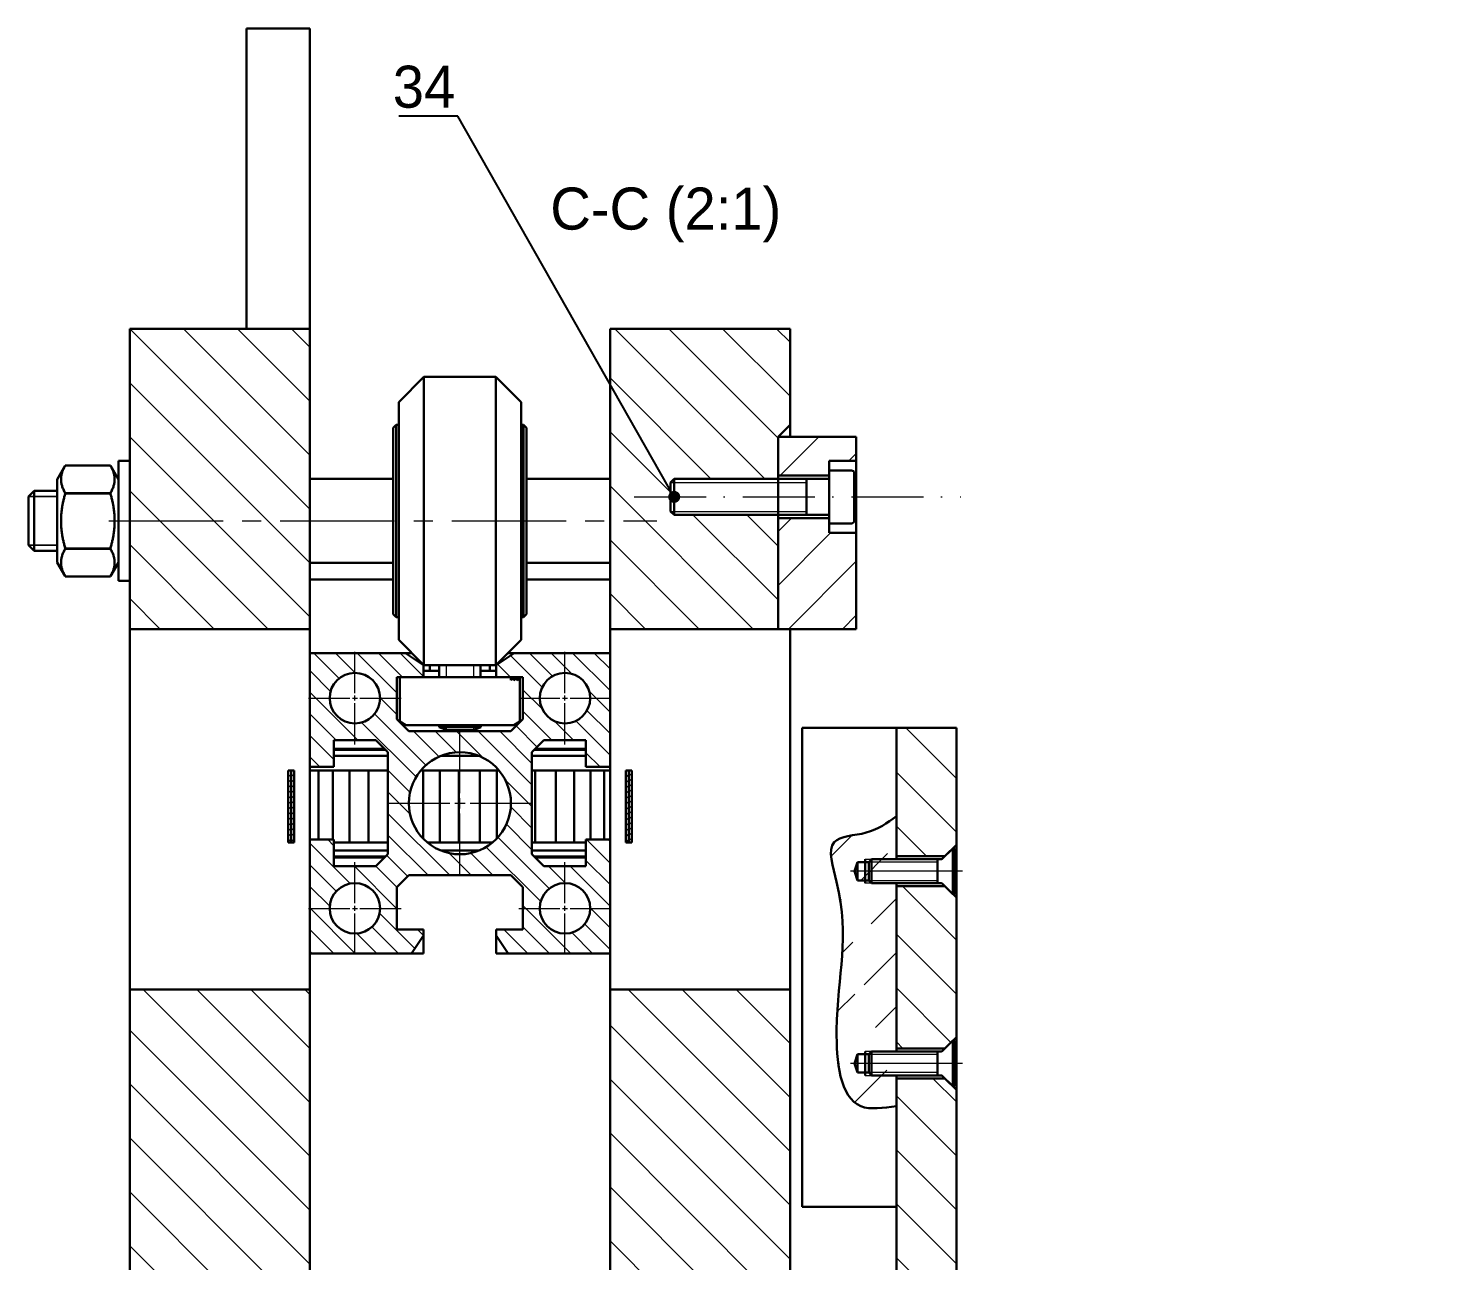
# Model space of a CAD drawing. Header units: millimetres. Extents: x 587 to 10361, y -8386 to 1488.
# Drawn here: x 8001.1 to 8237.7, y -6130.9 to -5925.8 of the extents above; entities that cross this region are included whole.
import ezdxf
from ezdxf import colors
from ezdxf.entities.mleader import LeaderData, LeaderLine
from ezdxf.math import Vec2, Vec3

# ---------------------------------------------------------------- set-up
doc = ezdxf.new("R2010")
doc.units = ezdxf.units.MM
doc.linetypes.add('ACAD_ISO10W100', pattern=[18, 12, -3, 0, -3])
doc.linetypes.add('CENTER2', pattern=[28.575, 19.05, -3.175, 3.175, -3.175])
for name, color, linetype, lineweight in [('Cienka', 30, 'Continuous', 0), ('Gruba', 7, 'Continuous', 30), ('Kreskowanie', 10, 'Continuous', 0), ('Symetria', 210, 'ACAD_ISO10W100', 0), ('Widoczne (ISO)', 7, 'Continuous', 30), ('Wymiar', 3, 'Continuous', 20)]:
    doc.layers.add(name, color=color, linetype=linetype, lineweight=lineweight)
pattern_1 = [(135, (-8645.8784, 1510.22), (-4.490128, -4.490128), [])]
pattern_2 = [(45, (-8645.8784, 1510.22), (-4.490128, 4.490128), [])]
pattern_3 = [(315, (17779.9011, 8963.7316), (0.449012806, 0.449012806), [])]
pattern_4 = [(45, (17779.9011, 8963.7316), (-0.449012806, 0.449012806), [])]

# ---------------------------------------------------------------- blocks, each defined once
blk = doc.blocks.new('*U576')
at = {"layer": 'Symetria', "color": 0, "linetype": 'CENTER2', "transparency": 16777216}
blk.add_line((9.32, 0), (-9.32, 0), dxfattribs=at)
blk = doc.blocks.new('*U577')
at = {"layer": 'Symetria', "color": 0, "linetype": 'CENTER2', "transparency": 16777216}
blk.add_line((9.32, 0), (-9.32, 0), dxfattribs=at)
blk = doc.blocks.new('*U579')
at = {"layer": 'Symetria', "color": 0, "linetype": 'CENTER2', "transparency": 16777216}
blk.add_line((-40.45, 0), (50.86, 0), dxfattribs=at)
blk = doc.blocks.new('*U582')
at = {"layer": 'Symetria', "color": 0, "linetype": 'CENTER2', "transparency": 16777216}
for p, q in [((0, 0.84), (0, 7.7)), ((-7.7, 0), (-0.84, 0)), ((0.84, 0), (7.7, 0)), ((0, -7.7), (0, -0.84))]:
    blk.add_line(p, q, dxfattribs=at)
at = {"layer": 'Symetria', "color": 0, "linetype": 'Continuous', "transparency": 16777216}
for p, q in [((-0.42, 0), (0.42, 0)), ((0, -0.42), (0, 0.42))]:
    blk.add_line(p, q, dxfattribs=at)
blk = doc.blocks.new('*U583')
at = {"layer": 'Symetria', "color": 0, "linetype": 'CENTER2', "transparency": 16777216}
for p, q in [((0, 0.84), (0, 7.7)), ((-7.7, 0), (-0.84, 0)), ((0.84, 0), (7.7, 0)), ((0, -7.7), (0, -0.84))]:
    blk.add_line(p, q, dxfattribs=at)
at = {"layer": 'Symetria', "color": 0, "linetype": 'Continuous', "transparency": 16777216}
for p, q in [((-0.42, 0), (0.42, 0)), ((0, -0.42), (0, 0.42))]:
    blk.add_line(p, q, dxfattribs=at)
blk = doc.blocks.new('*U584')
at = {"layer": 'Symetria', "color": 0, "linetype": 'CENTER2', "transparency": 16777216}
for p, q in [((0, 1.7), (0, 12)), ((-12, 0), (-1.7, 0)), ((1.7, 0), (12, 0)), ((0, -12), (0, -1.7))]:
    blk.add_line(p, q, dxfattribs=at)
at = {"layer": 'Symetria', "color": 0, "linetype": 'Continuous', "transparency": 16777216}
for p, q in [((-0.85, 0), (0.85, 0)), ((0, -0.85), (0, 0.85))]:
    blk.add_line(p, q, dxfattribs=at)
blk = doc.blocks.new('*U574')
at = {"layer": 'Symetria', "color": 0, "linetype": 'CENTER2', "transparency": 16777216}
for p, q in [((0, 0.84), (0, 7.7)), ((-7.7, 0), (-0.84, 0)), ((0.84, 0), (7.7, 0)), ((0, -7.7), (0, -0.84))]:
    blk.add_line(p, q, dxfattribs=at)
at = {"layer": 'Symetria', "color": 0, "linetype": 'Continuous', "transparency": 16777216}
for p, q in [((-0.42, 0), (0.42, 0)), ((0, -0.42), (0, 0.42))]:
    blk.add_line(p, q, dxfattribs=at)
blk = doc.blocks.new('*U575')
at = {"layer": 'Symetria', "color": 0, "linetype": 'CENTER2', "transparency": 16777216}
for p, q in [((0, 0.84), (0, 7.7)), ((-7.7, 0), (-0.84, 0)), ((0.84, 0), (7.7, 0)), ((0, -7.7), (0, -0.84))]:
    blk.add_line(p, q, dxfattribs=at)
at = {"layer": 'Symetria', "color": 0, "linetype": 'Continuous', "transparency": 16777216}
for p, q in [((-0.42, 0), (0.42, 0)), ((0, -0.42), (0, 0.42))]:
    blk.add_line(p, q, dxfattribs=at)
blk = doc.blocks.new('_Dot')
at = {"color": 0, "linetype": 'ByBlock', "lineweight": -2}
blk.add_line((-0.5, 0), (-1, 0), dxfattribs=at)
at = {"color": 0, "linetype": 'ByBlock', "const_width": 0.5}
blk.add_lwpolyline([(-0.25, 0, 1), (0.25, 0, 1)], format="xyb", close=True, dxfattribs=at)

msp = doc.modelspace()

# ---------------------------------------------------------------- hatches: boundary and pattern name
at = {"layer": 'Kreskowanie'}
h = msp.add_hatch(dxfattribs=at)
h.set_pattern_fill('ANSI31', color=256, scale=2, angle=90)
h.set_pattern_definition(pattern_1)
h.paths.add_polyline_path([(8127.961, -5991.769), (8127.961, -5975.769), (8097.961, -5975.769), (8097.961, -6025.769), (8125.961, -6025.769), (8125.961, -6023.953), (8125.961, -6023.046), (8125.961, -6006.749), (8125.275, -6006.749), (8108.661, -6006.749), (8108.019, -6006.202), (8108.019, -6001.351), (8108.661, -6000.737), (8125.275, -6000.749), (8125.961, -6000.749), (8125.961, -5993.769)])
h.paths.add_polyline_path([(8047.961, -5975.769), (8017.961, -5975.769), (8017.961, -6025.769), (8047.961, -6025.769)])
h = msp.add_hatch(dxfattribs=at)
h.set_pattern_fill('ANSI31', color=256, scale=2)
h.set_pattern_definition(pattern_2)
h.paths.add_polyline_path([(8138.961, -5993.769), (8125.961, -5993.769), (8125.961, -6000.229), (8134.461, -6000.229), (8134.461, -5997.769), (8138.961, -5997.769)])
h.paths.add_polyline_path([(8138.961, -6009.769), (8134.461, -6009.769), (8134.461, -6007.309), (8125.961, -6007.309), (8125.961, -6025.769), (8127.961, -6025.769), (8138.961, -6025.769)])
h = msp.add_hatch(dxfattribs=at)
h.set_pattern_fill('ANSI31', color=256, scale=0.8, angle=90)
h.set_pattern_definition([(135, (-8645.8784, 1515.6523), (-1.79605122, -1.79605122), [])])
h.paths.add_polyline_path([(8086.961, -6044.269), (8093.961, -6044.269), (8093.961, -6048.719), (8097.961, -6048.719), (8097.961, -6029.769), (8082.011, -6029.769), (8079.011, -6031.769), (8079.011, -6033.769), (8083.461, -6033.769), (8083.461, -6040.769), (8081.461, -6042.769), (8064.461, -6042.769), (8062.461, -6040.769), (8062.461, -6033.769), (8066.911, -6033.769), (8066.911, -6031.769), (8063.911, -6029.769), (8047.961, -6029.769), (8047.961, -6048.719), (8051.961, -6048.719), (8051.961, -6044.269), (8058.961, -6044.269), (8059.071, -6044.379), (8060.961, -6046.269), (8060.961, -6063.269), (8058.961, -6065.269), (8051.961, -6065.269), (8051.961, -6060.819), (8047.961, -6060.819), (8047.961, -6079.769), (8064.911, -6079.769), (8066.911, -6076.769), (8066.911, -6075.769), (8062.461, -6075.769), (8062.461, -6068.769), (8064.461, -6066.769), (8081.461, -6066.769), (8083.461, -6068.769), (8083.461, -6075.769), (8079.011, -6075.769), (8079.011, -6076.769), (8081.011, -6079.769), (8097.961, -6079.769), (8097.961, -6060.819), (8093.961, -6060.819), (8093.961, -6065.269), (8086.961, -6065.269), (8084.961, -6063.269), (8084.961, -6046.269)])
h.paths.add_polyline_path([(8081.461, -6054.769, -1), (8064.461, -6054.769, -1)], flags=16)
h.paths.add_polyline_path([(8051.261, -6037.269, -1), (8059.661, -6037.269, -1)], flags=16)
h.paths.add_polyline_path([(8086.261, -6037.269, -1), (8094.661, -6037.269, -1)], flags=16)
h.paths.add_polyline_path([(8059.661, -6072.269, -1), (8051.261, -6072.269, -1)], flags=16)
h.paths.add_polyline_path([(8094.661, -6072.269, -1), (8086.261, -6072.269, -1)], flags=16)
h = msp.add_hatch(dxfattribs=at)
h.set_pattern_fill('ANSI31', color=256, scale=2, angle=90)
h.set_pattern_definition(pattern_1)
h.paths.add_polyline_path([(8155.661, -6102.491), (8153.761, -6100.591), (8145.661, -6100.591), (8145.661, -6160.691), (8155.661, -6160.691)])
h.paths.add_polyline_path([(8237.661, -6192.191), (8155.661, -6192.191), (8155.661, -6183.691), (8145.661, -6183.691), (8145.661, -6202.191), (8237.661, -6202.191)])
h.paths.add_polyline_path([(8155.661, -6070.491), (8153.761, -6068.591), (8145.661, -6068.591), (8145.661, -6095.591), (8153.761, -6095.591), (8155.061, -6094.291), (8155.661, -6093.691)])
h.paths.add_polyline_path([(8155.661, -6042.191), (8145.661, -6042.191), (8145.661, -6063.591), (8153.761, -6063.591), (8155.061, -6062.291), (8155.661, -6061.691)])
h = msp.add_hatch(dxfattribs=at)
h.set_pattern_fill('ANSI31', color=256, scale=0.2)
h.set_pattern_definition(pattern_4)
h.paths.add_polyline_path([(8044.841, -6061.309), (8044.841, -6049.309), (8044.341, -6049.309), (8044.341, -6061.309)])
h = msp.add_hatch(dxfattribs=at)
h.set_pattern_fill('ANSI31', color=256, scale=0.2, angle=-90)
h.set_pattern_definition(pattern_3)
h.paths.add_polyline_path([(8045.341, -6061.309), (8045.341, -6049.309), (8044.841, -6049.309), (8044.841, -6061.309)])
h = msp.add_hatch(dxfattribs=at)
h.set_pattern_fill('ANSI31', color=256, scale=0.2, angle=-90)
h.set_pattern_definition(pattern_3)
h.paths.add_polyline_path([(8100.581, -6061.309), (8100.581, -6049.309), (8101.081, -6049.309), (8101.081, -6061.309)])
h = msp.add_hatch(dxfattribs=at)
h.set_pattern_fill('ANSI31', color=256, scale=0.2)
h.set_pattern_definition(pattern_4)
h.paths.add_polyline_path([(8101.081, -6061.309), (8101.081, -6049.309), (8101.581, -6049.309), (8101.581, -6061.309)])
h = msp.add_hatch(dxfattribs=at)
h.set_pattern_fill('ANSI31', color=256, scale=2)
h.set_pattern_definition(pattern_2)
edge = h.paths.add_edge_path()
edge.add_line((8145.661, -6068.591), (8145.661, -6068.091))
edge.add_line((8145.661, -6068.091), (8141.538, -6068.091))
edge.add_line((8141.538, -6068.091), (8140.49, -6068.091))
edge.add_line((8140.49, -6068.091), (8140.49, -6067.613))
edge.add_line((8140.49, -6067.613), (8139.191, -6067.613))
edge.add_line((8139.191, -6067.613), (8138.665, -6066.091))
edge.add_line((8138.665, -6066.091), (8135.268, -6066.091))
edge.add_spline(control_points=[(8145.661, -6105.208), (8143.494, -6105.521), (8136.448, -6106.539), (8134.652, -6086.196), (8138.602, -6075.761), (8133.369, -6060.177), (8141.173, -6060.19), (8144.152, -6058.03), (8145.661, -6056.936)], knot_values=[0, 0, 0, 0, 2.9547268, 9.6067718, 21.9312846, 25.2511177, 28.0353469, 30.89289, 30.89289, 30.89289, 30.89289], degree=3, periodic=0)
edge.add_line((8136.036, -6098.091), (8138.665, -6098.091))
edge.add_line((8138.665, -6098.091), (8139.191, -6096.569))
edge.add_line((8139.191, -6096.569), (8140.49, -6096.569))
edge.add_line((8140.49, -6096.569), (8140.49, -6096.091))
edge.add_line((8140.49, -6096.091), (8141.538, -6096.091))
edge.add_line((8141.538, -6096.091), (8145.661, -6096.091))
edge.add_line((8145.661, -6096.091), (8145.661, -6095.591))
edge.add_line((8145.661, -6095.591), (8145.661, -6068.591))
h = msp.add_hatch(dxfattribs=at)
h.set_pattern_fill('ANSI31', color=256, scale=2, angle=90)
h.set_pattern_definition(pattern_1)
h.paths.add_polyline_path([(8127.961, -6085.769), (8097.961, -6085.769), (8097.961, -6135.769), (8127.961, -6135.769)])
h.paths.add_polyline_path([(8047.961, -6085.769), (8017.961, -6085.769), (8017.961, -6135.769), (8047.961, -6135.769)])

# ---------------------------------------------------------------- linework, layer by layer
at = {"layer": 'Cienka'}
for p, q in [((8108.019, -6001.351), (8130.67, -6001.351)), ((8005.874, -6003.726), (8001.074, -6003.726)), ((8001.074, -6003.726), (8005.874, -6003.726)), ((8108.019, -6006.202), (8130.67, -6006.202)), ((8001.074, -6011.812), (8005.874, -6011.812)), ((8005.874, -6011.812), (8001.074, -6011.812)), ((8070.66, -6031.769), (8070.66, -6033.769)), ((8075.233, -6031.769), (8075.233, -6033.769)), ((8070.66, -6041.769), (8070.66, -6042.57)), ((8075.233, -6041.769), (8075.233, -6042.579)), ((8140.49, -6064.091), (8141.538, -6064.091)), ((8152.493, -6064.569), (8141.06, -6064.569)), ((8141.538, -6068.091), (8140.49, -6068.091)), ((8141.06, -6067.613), (8152.493, -6067.613)), ((8141.538, -6096.091), (8140.49, -6096.091)), ((8141.06, -6096.569), (8152.493, -6096.569)), ((8140.49, -6100.091), (8141.538, -6100.091)), ((8152.493, -6099.613), (8141.06, -6099.613))]:
    msp.add_line(p, q, dxfattribs=at)
at = {"layer": 'Gruba'}
for p, q in [((8047.961, -5925.769), (8037.421, -5925.769)), ((8037.421, -5925.769), (8037.421, -5975.769)), ((8047.961, -5975.769), (8047.961, -5925.769)), ((8017.961, -5975.769), (8047.961, -5975.769)), ((8127.961, -5975.769), (8097.961, -5975.769)), ((8125.961, -5993.769), (8127.961, -5991.769)), ((8127.961, -5993.769), (8125.961, -5993.769)), ((8125.961, -5993.769), (8125.961, -6025.769)), ((8125.961, -5993.769), (8138.961, -5993.769)), ((8138.961, -5993.769), (8138.961, -6025.769)), ((8005.874, -6000.869), (8007.213, -5998.549)), ((8007.223, -5998.531), (8014.724, -5998.531)), ((8016.074, -5997.769), (8016.074, -6000.869)), ((8016.074, -5997.769), (8017.961, -5997.769)), ((8017.961, -6001.769), (8017.961, -5997.769)), ((8138.961, -5997.769), (8134.461, -5997.769)), ((8134.461, -5997.769), (8134.461, -6003.729)), ((8138.181, -5999.369), (8134.461, -5999.369)), ((8138.661, -6007.689), (8138.661, -5999.849)), ((8005.874, -6000.869), (8005.874, -6014.669)), ((8108.019, -6001.351), (8108.661, -6000.737)), ((8108.019, -6001.351), (8108.019, -6006.202)), ((8125.275, -6000.749), (8108.661, -6000.737)), ((8108.661, -6000.737), (8108.661, -6006.749)), ((8134.461, -6000.749), (8125.275, -6000.749)), ((8134.461, -6000.229), (8125.961, -6000.229)), ((8130.67, -6000.742), (8130.67, -6006.749)), ((8001.074, -6003.726), (8002.031, -6002.769)), ((8001.074, -6003.726), (8002.031, -6002.769)), ((8001.074, -6011.812), (8001.074, -6003.726)), ((8002.031, -6002.769), (8005.874, -6002.769)), ((8002.031, -6012.769), (8002.031, -6002.769)), ((8007.223, -6003.124), (8014.724, -6003.124)), ((8134.461, -6009.769), (8134.461, -6003.809)), ((8108.019, -6006.202), (8108.661, -6006.749)), ((8125.275, -6006.749), (8108.661, -6006.749)), ((8134.461, -6006.749), (8125.275, -6006.749)), ((8134.461, -6007.309), (8125.961, -6007.309)), ((8138.181, -6008.169), (8134.461, -6008.169)), ((8138.961, -6009.769), (8134.461, -6009.769)), ((8001.074, -6011.812), (8002.031, -6012.769)), ((8001.074, -6011.812), (8002.031, -6012.769)), ((8002.031, -6012.769), (8005.874, -6012.769)), ((8007.223, -6012.361), (8014.724, -6012.361)), ((8005.874, -6014.669), (8007.213, -6016.989)), ((8016.074, -6017.769), (8016.074, -6014.669)), ((8007.223, -6017.006), (8014.724, -6017.006)), ((8016.074, -6017.769), (8017.961, -6017.769)), ((8062.961, -6033.769), (8066.911, -6033.769)), ((8079.011, -6033.769), (8066.911, -6033.769)), ((8081.935, -6033.769), (8081.421, -6034.283)), ((8081.421, -6034.283), (8081.421, -6033.769)), ((8082.5, -6033.769), (8081.935, -6034.334)), ((8081.935, -6034.334), (8081.935, -6033.769)), ((8082.961, -6033.769), (8082.5, -6034.334)), ((8082.5, -6034.334), (8082.5, -6033.769)), ((8070.66, -6042.568), (8069.499, -6042.09)), ((8076.423, -6042.09), (8069.499, -6042.09)), ((8075.233, -6042.579), (8076.423, -6042.09)), ((8075.234, -6042.579), (8070.66, -6042.568)), ((8051.961, -6045.729), (8060.421, -6045.729)), ((8051.961, -6045.889), (8060.581, -6045.889)), ((8051.961, -6046.889), (8060.961, -6046.889)), ((8069.774, -6046.889), (8076.148, -6046.889)), ((8093.961, -6046.889), (8084.961, -6046.889)), ((8093.961, -6045.889), (8085.341, -6045.889)), ((8093.961, -6045.729), (8085.501, -6045.729)), ((8044.341, -6061.309), (8044.341, -6049.309)), ((8044.341, -6049.309), (8045.341, -6049.309)), ((8044.841, -6049.309), (8044.841, -6061.309)), ((8045.341, -6049.309), (8045.341, -6061.309)), ((8100.581, -6049.309), (8100.581, -6061.309)), ((8101.581, -6049.309), (8100.581, -6049.309)), ((8101.081, -6049.309), (8101.081, -6061.309)), ((8101.581, -6061.309), (8101.581, -6049.309)), ((8045.341, -6061.309), (8044.341, -6061.309)), ((8100.581, -6061.309), (8101.581, -6061.309)), ((8127.961, -6135.769), (8127.961, -6061.309)), ((8051.961, -6062.649), (8060.961, -6062.649)), ((8051.961, -6063.649), (8060.581, -6063.649)), ((8069.774, -6062.649), (8076.148, -6062.649)), ((8093.961, -6062.649), (8084.961, -6062.649)), ((8093.961, -6063.649), (8085.341, -6063.649)), ((8051.961, -6063.809), (8060.421, -6063.809)), ((8093.961, -6063.809), (8085.501, -6063.809)), ((8139.191, -6064.569), (8138.665, -6066.091)), ((8138.665, -6066.091), (8139.191, -6067.613)), ((8141.06, -6064.569), (8139.191, -6064.569)), ((8139.191, -6064.569), (8139.191, -6067.613)), ((8140.49, -6064.091), (8140.49, -6068.091)), ((8141.538, -6064.091), (8141.06, -6064.569)), ((8141.06, -6064.569), (8141.06, -6067.613)), ((8141.538, -6064.091), (8141.538, -6068.091)), ((8152.493, -6064.073), (8152.493, -6068.107)), ((8141.06, -6067.613), (8139.191, -6067.613)), ((8141.06, -6067.613), (8141.538, -6068.091)), ((8138.665, -6098.091), (8139.191, -6096.569)), ((8141.06, -6096.569), (8139.191, -6096.569)), ((8139.191, -6099.613), (8139.191, -6096.569)), ((8140.49, -6100.091), (8140.49, -6096.091)), ((8141.06, -6096.569), (8141.538, -6096.091)), ((8141.06, -6099.613), (8141.06, -6096.569)), ((8141.538, -6100.091), (8141.538, -6096.091)), ((8152.493, -6100.109), (8152.493, -6096.076)), ((8139.191, -6099.613), (8138.665, -6098.091)), ((8141.06, -6099.613), (8139.191, -6099.613)), ((8141.538, -6100.091), (8141.06, -6099.613)), ((8129.961, -6121.991), (8145.661, -6121.991))]:
    msp.add_line(p, q, dxfattribs=at)
for centre, start, end in [((8138.181, -5999.849), 0, 90), ((8138.181, -6007.689), 270, 0)]:
    msp.add_arc(centre, 0.48, start, end, dxfattribs=at)
for points, weights in [([(8007.223, -5998.531), (8005.89, -6000.827), (8007.223, -6003.124)], [1, 1.15470053838, 1]), ([(8014.724, -6003.124), (8016.058, -6000.827), (8014.724, -5998.531)], [1, 1.15470053838, 1]), ([(8007.223, -6003.124), (8005.89, -6007.742), (8007.223, -6012.361)], [1, 1.15470053838, 1]), ([(8014.724, -6012.361), (8016.058, -6007.742), (8014.724, -6003.124)], [1, 1.15470053838, 1]), ([(8007.223, -6012.361), (8005.89, -6014.684), (8007.223, -6017.006)], [1, 1.15470053838, 1]), ([(8014.724, -6017.006), (8016.058, -6014.684), (8014.724, -6012.361)], [1, 1.15470053838, 1]), ([(8007.223, -6017.006), (8007.218, -6016.998), (8007.213, -6016.989)], [1, 1.00051177456, 1.00102016305]), ([(8014.734, -6016.989), (8014.729, -6016.998), (8014.724, -6017.006)], [1.00102016305, 1.00051177456, 1])]:
    msp.add_rational_spline(points, weights, degree=2, dxfattribs=at)
msp.add_spline([(8145.661, -6056.936), (8140.638, -6059.662), (8135.302, -6061.254), (8135.72, -6067.88), (8135.72, -6092.529), (8139.752, -6105.208), (8145.661, -6105.208)], degree=3, dxfattribs=at)
at = {"layer": 'Symetria'}
msp.add_line((8101.972, -6003.769), (8156.429, -6003.769), dxfattribs=at)
at = {"layer": 'Widoczne (ISO)'}
for p, q in [((8017.961, -5975.769), (8017.961, -6025.769)), ((8047.961, -6025.769), (8047.961, -5975.769)), ((8097.961, -5975.769), (8097.961, -6025.769)), ((8127.961, -5993.769), (8127.961, -5975.769)), ((8062.761, -5987.969), (8066.961, -5983.769)), ((8066.961, -6031.769), (8066.961, -5983.769)), ((8066.961, -5983.769), (8078.961, -5983.769)), ((8078.961, -6031.769), (8078.961, -5983.769)), ((8083.161, -5987.969), (8078.961, -5983.769)), ((8062.761, -6027.569), (8062.761, -5987.969)), ((8083.161, -6027.569), (8083.161, -5987.969)), ((8061.861, -5992.269), (8062.361, -5991.769)), ((8061.861, -6023.269), (8061.861, -5992.269)), ((8062.361, -6023.769), (8062.361, -5991.769)), ((8062.361, -5991.769), (8062.761, -5991.769)), ((8083.161, -5991.769), (8083.561, -5991.769)), ((8083.561, -6023.769), (8083.561, -5991.769)), ((8084.061, -5992.269), (8083.561, -5991.769)), ((8084.061, -6023.269), (8084.061, -5992.269)), ((8005.874, -6000.869), (8007.213, -5998.549)), ((8007.223, -5998.531), (8014.724, -5998.531)), ((8016.074, -6000.869), (8014.734, -5998.549)), ((8017.961, -6000.869), (8017.961, -5997.769)), ((8005.874, -6002.769), (8005.874, -6000.869)), ((8016.074, -6000.869), (8016.074, -6014.669)), ((8017.961, -6000.869), (8017.961, -6000.869)), ((8017.961, -6001.145), (8017.961, -6014.393)), ((8047.961, -6000.769), (8061.861, -6000.769)), ((8084.061, -6000.769), (8097.961, -6000.769)), ((8001.074, -6011.812), (8001.074, -6003.726)), ((8002.031, -6002.769), (8005.874, -6002.769)), ((8005.874, -6014.669), (8005.874, -6002.769)), ((8007.223, -6003.177), (8014.724, -6003.177)), ((8005.874, -6012.769), (8002.031, -6012.769)), ((8007.223, -6012.414), (8014.724, -6012.414)), ((8005.874, -6014.669), (8007.213, -6016.989)), ((8016.074, -6014.669), (8014.734, -6016.989)), ((8017.961, -6014.393), (8017.961, -6014.393)), ((8047.961, -6014.769), (8061.861, -6014.769)), ((8084.061, -6014.769), (8097.961, -6014.769)), ((8007.223, -6017.006), (8014.724, -6017.006)), ((8047.961, -6017.545), (8061.861, -6017.545)), ((8084.061, -6017.545), (8097.961, -6017.545)), ((8061.861, -6023.269), (8062.361, -6023.769)), ((8084.061, -6023.269), (8083.561, -6023.769)), ((8017.961, -6025.769), (8047.961, -6025.769)), ((8017.961, -6085.769), (8017.961, -6025.769)), ((8047.961, -6025.769), (8047.961, -6035.201)), ((8062.361, -6023.769), (8062.761, -6023.769)), ((8083.161, -6023.769), (8083.561, -6023.769)), ((8097.961, -6025.769), (8138.961, -6025.769)), ((8097.961, -6035.201), (8097.961, -6025.769)), ((8127.961, -6025.769), (8127.961, -6085.769)), ((8062.761, -6027.569), (8066.961, -6031.769)), ((8083.161, -6027.569), (8078.961, -6031.769)), ((8064.961, -6029.769), (8047.961, -6029.769)), ((8047.961, -6029.769), (8047.961, -6048.719)), ((8066.911, -6031.769), (8063.911, -6029.769)), ((8082.011, -6029.769), (8079.011, -6031.769)), ((8097.961, -6029.769), (8080.961, -6029.769)), ((8097.961, -6048.719), (8097.961, -6029.769)), ((8066.911, -6033.769), (8066.911, -6031.769)), ((8066.911, -6032.703), (8069.462, -6032.703)), ((8066.961, -6031.769), (8078.961, -6031.769)), ((8067.961, -6031.769), (8067.961, -6032.703)), ((8069.499, -6031.769), (8069.499, -6033.769)), ((8076.385, -6032.703), (8079.011, -6032.703)), ((8076.395, -6033.769), (8076.388, -6031.769)), ((8077.961, -6031.769), (8077.961, -6032.703)), ((8079.011, -6031.769), (8079.011, -6033.769)), ((8062.461, -6040.769), (8062.461, -6033.769)), ((8062.461, -6033.769), (8066.911, -6033.769)), ((8062.961, -6033.769), (8062.961, -6041.144)), ((8066.911, -6033.769), (8079.011, -6033.769)), ((8069.961, -6033.769), (8068.961, -6033.769)), ((8076.961, -6033.769), (8069.961, -6033.769)), ((8082.961, -6033.769), (8076.961, -6033.769)), ((8079.011, -6033.769), (8083.461, -6033.769)), ((8082.961, -6041.144), (8082.961, -6033.769)), ((8083.461, -6033.769), (8083.461, -6040.769)), ((8064.461, -6042.769), (8062.461, -6040.769)), ((8062.961, -6041.144), (8063.961, -6041.769)), ((8063.961, -6041.769), (8068.961, -6041.769)), ((8068.961, -6041.769), (8076.961, -6041.769)), ((8069.499, -6041.769), (8069.499, -6042.09)), ((8076.423, -6042.09), (8076.422, -6041.769)), ((8076.961, -6041.769), (8081.961, -6041.769)), ((8083.461, -6040.769), (8081.461, -6042.769)), ((8081.961, -6041.769), (8082.961, -6041.144)), ((8129.961, -6042.191), (8129.961, -6044.191)), ((8155.661, -6042.191), (8129.961, -6042.191)), ((8145.661, -6042.191), (8145.661, -6063.591)), ((8155.661, -6061.691), (8155.661, -6042.191)), ((8051.961, -6048.719), (8051.961, -6044.269)), ((8051.961, -6044.269), (8058.961, -6044.269)), ((8058.961, -6044.269), (8060.961, -6046.269)), ((8081.461, -6042.769), (8064.461, -6042.769)), ((8084.961, -6046.269), (8086.961, -6044.269)), ((8086.961, -6044.269), (8093.961, -6044.269)), ((8093.961, -6044.269), (8093.961, -6048.719)), ((8129.961, -6044.191), (8129.971, -6044.191)), ((8129.971, -6044.191), (8129.971, -6052.191)), ((8060.961, -6046.269), (8060.961, -6063.269)), ((8084.961, -6063.269), (8084.961, -6046.269)), ((8047.961, -6048.719), (8051.961, -6048.719)), ((8047.961, -6048.719), (8047.961, -6060.819)), ((8047.961, -6049.309), (8060.961, -6049.309)), ((8049.4, -6060.819), (8049.4, -6049.309)), ((8051.769, -6060.819), (8051.769, -6049.309)), ((8054.565, -6061.309), (8054.565, -6049.309)), ((8057.732, -6061.309), (8057.732, -6049.309)), ((8066.447, -6049.309), (8079.476, -6049.309)), ((8066.83, -6060.656), (8066.83, -6049.309)), ((8069.627, -6061.309), (8069.627, -6049.309)), ((8072.794, -6061.309), (8072.794, -6049.309)), ((8076.295, -6061.309), (8076.295, -6049.309)), ((8079.092, -6060.656), (8079.092, -6049.309)), ((8084.961, -6049.309), (8097.961, -6049.309)), ((8085.505, -6061.309), (8085.505, -6049.309)), ((8088.917, -6061.309), (8088.917, -6049.309)), ((8092.007, -6061.309), (8092.007, -6049.309)), ((8093.961, -6048.719), (8097.961, -6048.719)), ((8094.714, -6060.819), (8094.714, -6049.309)), ((8096.982, -6060.819), (8096.982, -6049.309)), ((8097.961, -6060.819), (8097.961, -6048.719)), ((8129.971, -6052.191), (8129.961, -6052.191)), ((8129.961, -6052.191), (8129.961, -6111.991)), ((8051.961, -6060.819), (8047.961, -6060.819)), ((8047.961, -6060.819), (8047.961, -6079.769)), ((8051.961, -6065.269), (8051.961, -6060.819)), ((8060.961, -6061.309), (8051.961, -6061.309)), ((8078.39, -6061.309), (8067.532, -6061.309)), ((8093.961, -6061.309), (8084.961, -6061.309)), ((8097.961, -6060.819), (8093.961, -6060.819)), ((8093.961, -6060.819), (8093.961, -6065.269)), ((8097.961, -6079.769), (8097.961, -6060.819)), ((8060.961, -6063.269), (8058.961, -6065.269)), ((8086.961, -6065.269), (8084.961, -6063.269)), ((8145.661, -6063.591), (8145.961, -6063.591)), ((8145.661, -6063.591), (8153.761, -6063.591)), ((8145.661, -6064.091), (8145.661, -6063.591)), ((8153.32, -6064.033), (8155.061, -6062.291)), ((8153.761, -6063.591), (8155.661, -6061.691)), ((8155.061, -6062.291), (8155.061, -6069.891)), ((8155.416, -6062.291), (8155.061, -6062.291)), ((8155.416, -6062.291), (8155.416, -6069.891)), ((8155.661, -6061.691), (8155.661, -6070.491)), ((8058.961, -6065.269), (8051.961, -6065.269)), ((8093.961, -6065.269), (8086.961, -6065.269)), ((8153.178, -6064.091), (8141.538, -6064.091)), ((8062.461, -6068.769), (8064.461, -6066.769)), ((8064.461, -6066.769), (8081.461, -6066.769)), ((8081.461, -6066.769), (8083.461, -6068.769)), ((8153.178, -6068.091), (8141.538, -6068.091)), ((8145.661, -6068.591), (8145.661, -6068.091)), ((8153.32, -6068.15), (8155.061, -6069.891)), ((8062.461, -6075.769), (8062.461, -6068.769)), ((8083.461, -6068.769), (8083.461, -6075.769)), ((8145.961, -6068.591), (8145.661, -6068.591)), ((8153.761, -6068.591), (8145.661, -6068.591)), ((8145.661, -6068.591), (8145.661, -6095.591)), ((8155.661, -6070.491), (8153.761, -6068.591)), ((8155.416, -6069.891), (8155.061, -6069.891)), ((8155.661, -6093.691), (8155.661, -6070.491)), ((8066.911, -6075.769), (8062.461, -6075.769)), ((8064.911, -6079.769), (8066.911, -6076.769)), ((8066.911, -6076.769), (8066.911, -6075.769)), ((8066.911, -6076.769), (8066.911, -6079.769)), ((8083.461, -6075.769), (8079.011, -6075.769)), ((8079.011, -6075.769), (8079.011, -6076.769)), ((8079.011, -6076.769), (8081.011, -6079.769)), ((8079.011, -6079.769), (8079.011, -6076.769)), ((8047.961, -6079.769), (8064.911, -6079.769)), ((8047.961, -6079.769), (8047.961, -6085.769)), ((8064.911, -6079.769), (8066.911, -6079.769)), ((8079.011, -6079.769), (8081.011, -6079.769)), ((8081.011, -6079.769), (8097.961, -6079.769)), ((8097.961, -6085.769), (8097.961, -6079.769)), ((8017.961, -6085.769), (8017.961, -6135.769)), ((8047.961, -6085.769), (8017.961, -6085.769)), ((8047.961, -6135.769), (8047.961, -6085.769)), ((8127.961, -6085.769), (8097.961, -6085.769)), ((8097.961, -6085.769), (8097.961, -6135.769)), ((8127.961, -6135.769), (8127.961, -6085.769)), ((8153.32, -6096.033), (8155.061, -6094.291)), ((8155.661, -6093.691), (8153.761, -6095.591)), ((8155.061, -6101.891), (8155.061, -6094.291)), ((8155.416, -6094.291), (8155.061, -6094.291)), ((8155.416, -6101.891), (8155.416, -6094.291)), ((8155.661, -6102.491), (8155.661, -6093.691)), ((8153.178, -6096.091), (8141.538, -6096.091)), ((8145.961, -6095.591), (8145.661, -6095.591)), ((8153.761, -6095.591), (8145.661, -6095.591)), ((8145.661, -6095.591), (8145.661, -6096.091)), ((8153.178, -6100.091), (8141.538, -6100.091)), ((8145.661, -6100.091), (8145.661, -6100.591)), ((8145.661, -6100.591), (8145.661, -6202.191)), ((8145.661, -6100.591), (8145.961, -6100.591)), ((8145.661, -6100.591), (8153.761, -6100.591)), ((8153.32, -6100.15), (8155.061, -6101.891)), ((8153.761, -6100.591), (8155.661, -6102.491)), ((8155.416, -6101.891), (8155.061, -6101.891)), ((8155.661, -6167.965), (8155.661, -6102.491)), ((8129.961, -6111.991), (8129.971, -6111.991)), ((8129.971, -6111.991), (8129.971, -6119.991)), ((8129.971, -6119.991), (8129.961, -6119.991)), ((8129.961, -6119.991), (8129.961, -6121.991))]:
    msp.add_line(p, q, dxfattribs=at)
for centre, radius in [((8055.461, -6037.269), 4.2), ((8090.461, -6037.269), 4.2), ((8072.961, -6054.769), 8.5), ((8055.461, -6072.269), 4.2), ((8090.461, -6072.269), 4.2)]:
    msp.add_circle(centre, radius, dxfattribs=at)
for centre, start, end in [((8153.178, -6063.891), 270, 315), ((8153.178, -6068.291), 45, 90), ((8153.178, -6095.891), 270, 315), ((8153.178, -6100.291), 45, 90)]:
    msp.add_arc(centre, 0.2, start, end, dxfattribs=at)
for points, weights in [([(8007.223, -6003.177), (8005.89, -6000.854), (8007.223, -5998.531)], [1, 1.15470053838, 1]), ([(8007.223, -5998.531), (8007.218, -5998.54), (8007.213, -5998.549)], [1, 1.00051177456, 1.00102016305]), ([(8014.734, -5998.549), (8014.729, -5998.54), (8014.724, -5998.531)], [1.00102016305, 1.00051177456, 1]), ([(8014.724, -5998.531), (8016.058, -6000.854), (8014.724, -6003.177)], [1, 1.15470053838, 1]), ([(8007.223, -6012.414), (8005.89, -6007.795), (8007.223, -6003.177)], [1, 1.15470053838, 1]), ([(8014.724, -6003.177), (8016.058, -6007.795), (8014.724, -6012.414)], [1, 1.15470053838, 1]), ([(8007.223, -6017.006), (8005.89, -6014.71), (8007.223, -6012.414)], [1, 1.15470053838, 1]), ([(8014.724, -6012.414), (8016.058, -6014.71), (8014.724, -6017.006)], [1, 1.15470053838, 1])]:
    msp.add_rational_spline(points, weights, degree=2, dxfattribs=at)

# ---------------------------------------------------------------- block references
at = {"layer": 'Symetria', "linetype": 'CENTER2'}
for name, p in [('*U579', (8054.911, -6007.769)), ('*U574', (8055.461, -6037.269)), ('*U575', (8090.461, -6037.269)), ('*U584', (8072.961, -6054.769)), ('*U582', (8055.461, -6072.269)), ('*U583', (8090.461, -6072.269)), ('*U576', (8147.358, -6066.091)), ('*U577', (8147.358, -6098.091))]:
    msp.add_blockref(name, p, dxfattribs=at)

# ---------------------------------------------------------------- texts
at = {"layer": 'Wymiar', "insert": (8088.009, -5952.265), "char_height": 7, "attachment_point": 1}
msp.add_mtext_dynamic_manual_height_columns('C-C (2:1)', width=67.89167, gutter_width=12.5, heights=[0], dxfattribs=at)

# ---------------------------------------------------------------- leaders
at = {"layer": 'Wymiar'}
ml = msp.add_multileader_mtext('Standard', dxfattribs=at)
ml.set_content('34', color=256)
ml.set_leader_properties()
ml.set_arrow_properties(name='DOT')
ml.build(insert=Vec2(0, 0))
ml.multileader.update_dxf_attribs({"text_right_attachment_type": 6, "dogleg_length": 0.36, "arrow_head_size": 2})
ctx = ml.context
ctx.base_point, ctx.char_height, ctx.arrow_head_size, ctx.landing_gap_size, ctx.plane_origin = Vec3(8060.428, -5935.472), 7, 2, 0.09, Vec3(8120.162, -5961.545)
ctx.right_attachment, ctx.text_align_type = 6, 2
notes = []
notes.append((ctx, [(0, (1, 1, 0), (8072.634, -5940.372), (-1, 0), 0.36, [(0, [(8108.661, -6003.769)], 0, [])])]))
ctx.mtext.insert, ctx.mtext.width, ctx.mtext.alignment, ctx.mtext.flow_direction = Vec3(8072.184, -5931.972), 9.33333, 3, 5
for ctx, leaders in notes:
    for number, flags, end, landing, length, lines in leaders:
        leader = LeaderData()
        leader.index, (leader.has_last_leader_line, leader.has_dogleg_vector, leader.attachment_direction) = number, flags
        leader.last_leader_point, leader.dogleg_vector, leader.dogleg_length = Vec3(end), Vec3(landing), length
        for number, points, colour, breaks in lines:
            line = LeaderLine()
            line.index, line.vertices, line.color, line.breaks = number, Vec3.list(points), colors.encode_raw_color(colour), breaks
            leader.lines.append(line)
        ctx.leaders.append(leader)

doc.saveas('drawing.dxf')
